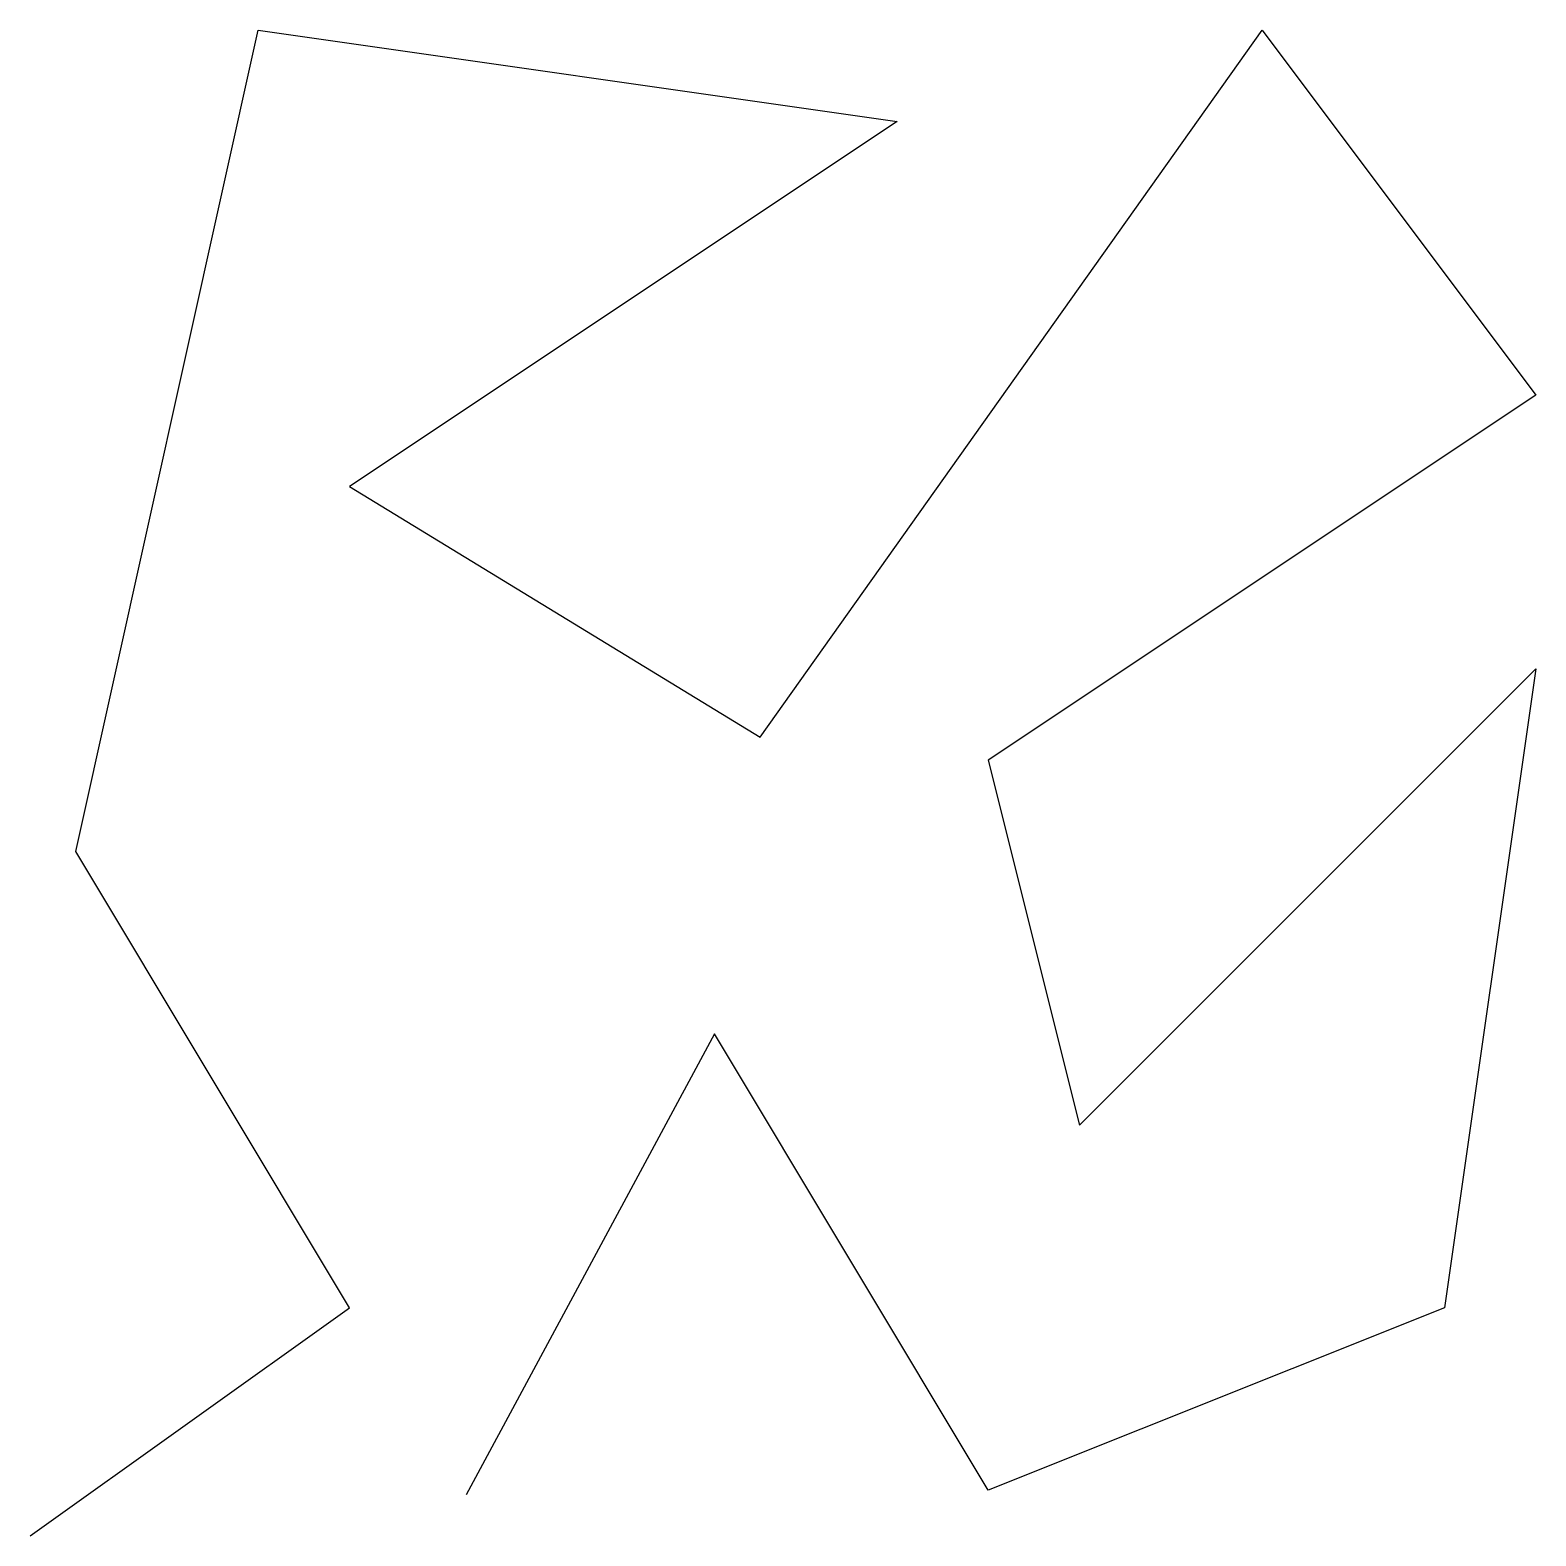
# Model space of a CAD drawing. Header units: millimetres. Extents: x 15 to 180, y 5 to 170.
import ezdxf

# ---------------------------------------------------------------- set-up
doc = ezdxf.new("R2010")
doc.units = ezdxf.units.MM
doc.layers.get('0').update_dxf_attribs({"linetype": 'CONTINUOUS'})

msp = doc.modelspace()

# ---------------------------------------------------------------- linework, layer by layer
for p, q in [((20, 80), (40, 170)), ((40, 170), (110, 160)), ((95, 92.54), (150, 170)), ((150, 170), (180, 130)), ((110, 160), (50, 120)), ((180, 130), (120, 90)), ((50, 120), (95, 92.54)), ((130, 50), (180, 100)), ((180, 100), (170, 30)), ((120, 90), (130, 50)), ((50, 30), (20, 80)), ((90, 60), (62.79, 9.51)), ((120, 10), (90, 60)), ((15, 5), (50, 30)), ((170, 30), (120, 10))]:
    msp.add_line(p, q)

doc.saveas('drawing.dxf')
